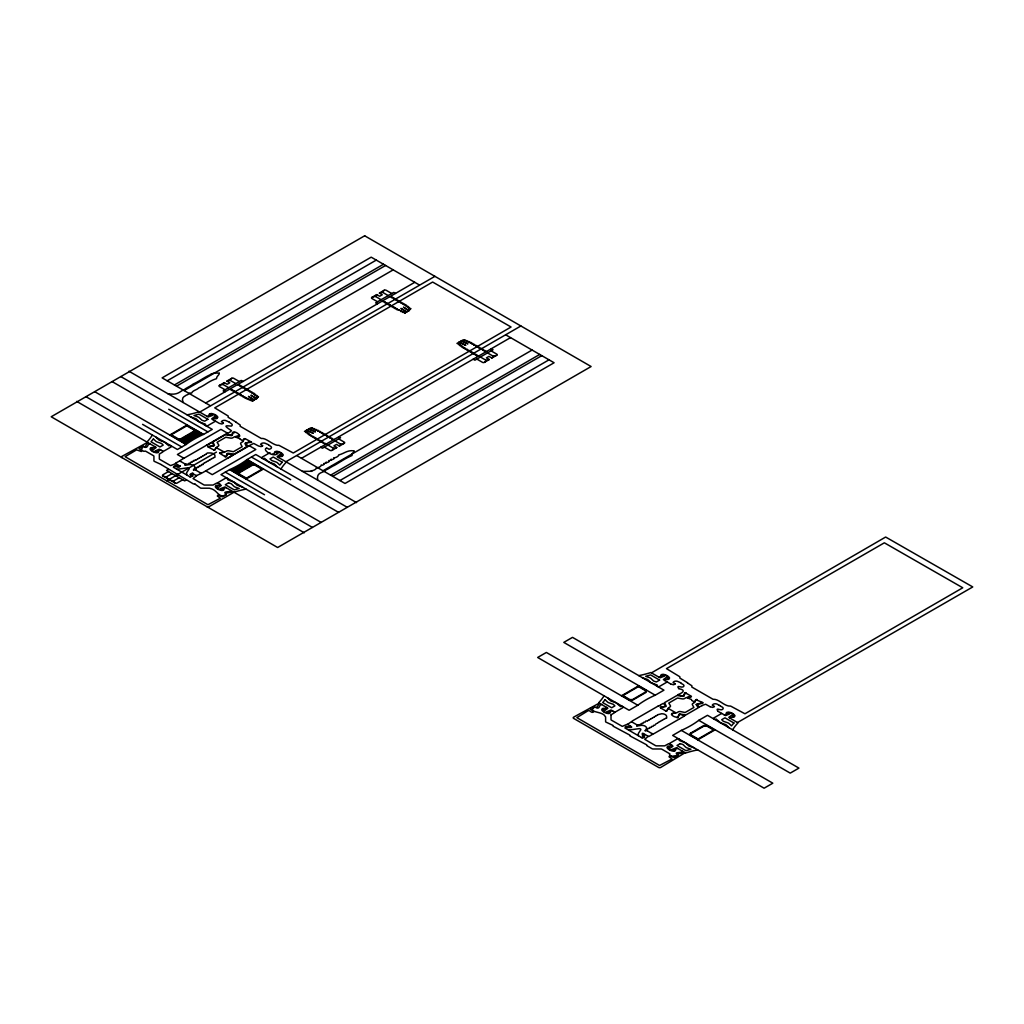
<?xml version="1.0" encoding="UTF-8"?>
<svg xmlns="http://www.w3.org/2000/svg" width="1024" height="1024" viewBox="0 0 1024 1024"><rect width="100%" height="100%" fill="white"/><g stroke="black" fill="none" stroke-linecap="round" stroke-linejoin="round"><path stroke-width="1.5" d="M714.778 730.01L707.046 725.542L703.782 725.542L690.394 733.274L690.01 735.373M207.808 446.784L214.4 450.266L216.23 447.91M251.622 442.202L245.581 438.886M225.229 456.845L226.355 456.819L227.302 454.528M235.827 421.926L228.147 417.28L228.224 416.038L214.746 407.885L432.64 282.048L511.066 327.014L293.274 452.992L278.95 445.325C273.869 446.221 266.125 437.491 261.299 438.477L240.128 426.253L240.243 425.05L235.789 422.029M687.514 682.726L679.834 678.054L679.885 676.787L666.458 668.634L884.352 542.81L962.752 587.776L744.96 713.779L730.65 706.099C724.032 706.534 719.424 698.88 713.011 699.264L691.814 687.04L691.917 685.811L687.424 682.906M183.066 402.47C180.89 396.698 185.139 396.467 186.189 395.187C189.299 394.509 188.198 392.691 191.629 393.05C192.384 390.464 197.555 389.645 198.656 387.981C205.683 384.896 209.101 380.864 216.512 378.688C216.435 376.166 219.136 375.334 219.302 373.363M317.67 480.192C316.25 471.603 322.79 473.536 326.17 469.798C328.499 469.018 332.262 466.086 334.49 465.344C340.966 461.568 345.152 458.432 352.051 455.501C351.014 452.992 353.882 453.645 353.92 451.072M219.597 453.184L224.32 452.173A2.33 1.344 0 0 0 225.357 451.827L226.56 451.136A2.33 1.344 0 0 1 229.12 450.842L233.421 451.725L242.163 446.707L240.781 444.109A2.33 1.344 0 0 1 241.28 442.637L242.47 441.933A2.33 1.344 0 0 0 243.072 441.331L244.262 439.002M696.218 704.512L696.64 704.141A2.33 1.344 0 0 1 697.677 703.795L701.376 703.232M233.011 455.066L228.224 457.882M232.102 434.368C232.026 427.046 246.502 438.784 235.661 436.672M683.789 695.155L684.685 692.941M678.106 717.517L678.989 715.302M243.174 440.973C242.176 438.541 246.502 438.682 244.582 438.643M667.098 710.643L667.917 708.698M694.874 701.76L695.693 699.814M667.034 710.464L668.019 708.339A2.33 1.344 0 0 1 668.621 707.738L669.811 707.046A2.33 1.344 0 0 0 670.31 705.562L668.8 703.066L677.478 698.035L681.984 698.829A2.33 1.344 0 0 0 684.544 698.547L685.734 697.856A2.33 1.344 0 0 1 686.784 697.51L690.47 696.934M684.864 693.696L683.866 695.821A2.33 1.344 0 0 1 683.264 696.422L676.966 695.501L664.666 702.566L666.15 706.304A2.33 1.344 0 0 1 665.114 706.65L661.414 707.226M677.926 716.762L678.925 714.624A2.33 1.344 0 0 1 679.526 714.022L686.003 714.88L698.253 707.776L696.23 704.589M695.757 699.981L694.771 702.118A2.33 1.344 0 0 1 694.17 702.72L692.966 703.411A2.33 1.344 0 0 0 692.467 704.883L693.901 707.469L685.133 712.499L680.806 711.629A2.33 1.344 0 0 0 678.246 711.91L677.056 712.602A2.33 1.344 0 0 1 676.006 712.947L672.32 713.523M213.53 445.965C212.992 439.117 209.549 444.902 206.31 445.363M245.875 442.931L247.757 446.362L253.658 443.43L258.547 446.016L261.018 446.618L262.63 445.914M188.672 463.36L190.464 463.245M190.413 462.349L192.205 462.246M192.154 461.35L193.946 461.235M193.894 460.339L195.699 460.237M198.054 467.533L196.339 467.558M199.834 466.483L198.106 466.547M201.574 465.472L199.846 465.549M203.328 464.474L201.613 464.525M185.114 464.998L185.638 464.282L179.738 460.928L175.539 463.155M193.459 469.811L194.496 468.378A4.774 2.752 0 0 0 193.459 465.37A4.774 2.752 0 0 0 188.25 464.768L185.178 465.28M636.813 725.786L637.325 725.056L631.398 721.702L627.507 724.416M645.146 730.598L646.182 729.152A4.774 2.752 0 0 0 645.146 726.157A4.774 2.752 0 0 0 639.949 725.555L636.877 726.054M207.821 446.592L212.864 446.042M251.571 442.317L246.054 442.803M611.085 714.778L614.157 712.947A1.523 0.883 0 0 0 614.157 711.706M647.373 729.741L647.859 728.602M660.71 704.742L663.411 703.334L665.51 705.946M702.029 705.766L699.098 706.982M675.162 683.994L673.587 684.762L671.014 684.147M714.406 706.624L712.704 707.392L710.234 706.79M257.83 397.146L258.47 396.659L256.32 396.237M410.291 309.133L410.931 308.634L408.806 308.224M252.774 400.87L252.25 401.267L257.843 397.402M405.235 312.845L404.71 313.242L410.304 309.376M306.637 432.09L305.997 432.576L308.147 433.011M459.11 344.064L458.458 344.55L460.608 344.986M256.333 395.994L256.973 395.52L254.861 395.123M408.794 307.968L409.446 307.494L407.309 307.072M311.923 428.25L312.461 427.84L310.592 427.955L304.499 431.424L306.65 431.859M464.397 340.224L464.934 339.814L463.053 339.93L456.973 343.411L459.11 343.834M250.778 400.013L250.253 400.397L252.774 400.602M403.251 311.987L402.726 312.371L405.248 312.576M308.122 433.267L307.494 433.728L309.645 434.163M460.582 345.242L459.955 345.702L462.106 346.138M254.835 394.842L255.488 394.368L253.35 393.946M407.296 306.816L407.949 306.342L405.837 305.946M313.92 429.107L314.458 428.698L311.949 428.518M466.381 341.082L466.918 340.672L464.397 340.467M248.794 399.155L248.269 399.539L250.79 399.744M401.28 311.104L400.73 311.514L403.264 311.718M309.619 434.419L308.979 434.88L311.181 435.264M462.08 346.394L461.453 346.854L463.654 347.238M253.338 393.69L253.99 393.216L251.699 392.934M405.798 305.664L406.451 305.19L404.134 304.87M678.054 717.606L677.133 717.811M679.949 718.618L684.659 715.904M315.904 429.965L316.454 429.568L313.92 429.35M468.365 341.939L468.915 341.542L466.406 341.35M678.118 694.554C681.139 693.478 687.526 690.227 678.848 688.704M191.603 476.006L189.76 476.71M190.234 474.253L192.64 472.922L193.472 473.83M173.76 467.187C175.757 464.678 178.445 469.504 180.339 465.933M201.101 473.523L196.506 475.584M226.304 494.592C218.342 499.098 218.022 489.984 210.214 488.461A1.523 0.883 0 0 0 209.126 488.205L201.446 488.205A1.523 0.883 0 0 1 200.358 487.949L195.11 484.198M210.893 374.451C204.365 377.165 199.014 381.555 193.203 384C189.862 386.714 187.738 386.995 184.23 389.67C179.994 390.81 178.598 395.738 167.795 393.664M640.397 724.083L641.818 724.07M642.138 723.085L643.558 723.059M643.891 722.074L645.312 722.061M645.632 721.075L647.053 721.05M649.741 728.32L648.179 728.307M651.482 727.309L649.92 727.309M653.222 726.31L651.814 726.31M654.963 725.299L653.568 725.299M157.952 451.904L153.446 451.43A1.523 0.883 0 0 1 152.358 450.803L151.309 448.525M209.933 414.387L214.438 414.861A1.523 0.883 0 0 1 215.514 415.488L216.576 417.779M223.181 489.6L218.688 489.101A1.523 0.883 0 0 1 217.613 488.474L216.55 486.195M275.354 452.16L279.859 452.634A1.523 0.883 0 0 1 280.934 453.261L281.997 455.539M609.626 712.704L605.133 712.205A1.523 0.883 0 0 1 604.058 711.59L602.995 709.299M661.619 675.162L666.125 675.648A1.523 0.883 0 0 1 667.213 676.275L668.275 678.554M674.829 750.413L670.387 749.875A1.523 0.883 0 0 1 669.299 749.261L668.25 746.97M727.04 712.934L731.546 713.421A1.523 0.883 0 0 1 732.634 714.035L733.683 716.326M151.36 448.294L153.306 449.664L156.198 447.424L76.672 401.382M216.525 417.997L215.731 418.035M216.602 485.978L218.56 487.334L221.312 485.44L217.638 482.765L225.267 478.362A1.523 0.883 0 0 1 227.43 478.362A1.523 0.883 0 0 1 227.43 479.616L233.946 482.125L236.915 485.018A1.472 0.858 0 0 0 237.414 485.312L242.598 487.13M281.882 455.808L281.126 455.795M603.046 709.082L605.005 710.451L607.885 708.211L598.682 702.758A76.416 44.122 0 0 0 604.045 695.808M668.198 678.797L666.266 677.414L663.373 679.616L670.784 684.058M668.301 746.752L670.246 748.122L672.998 746.227L669.325 743.552L676.954 739.149A1.523 0.883 0 0 1 679.117 739.149A1.523 0.883 0 0 1 679.117 740.39L685.632 742.912L688.602 745.792A1.472 0.858 0 0 0 689.114 746.086L694.285 747.904M733.632 716.544L731.686 715.174L728.794 717.376L738.01 722.867A76.416 44.122 0 0 0 732.646 729.818M246.81 398.298L246.272 398.669L248.806 398.886M399.245 310.285L401.267 310.861M231.027 389.299L230.477 389.696L232.806 390.016M232.768 390.31L232.218 390.707L234.547 391.014M239.488 385.587L240.051 385.165L237.747 384.87M234.509 391.309L233.958 391.706L236.288 392.026M241.229 386.586L241.792 386.176L239.514 385.894M236.378 392.397L235.699 392.717L238.029 393.024M242.97 387.597L243.546 387.187L241.254 386.906M238.016 393.306L237.44 393.715L239.77 394.035M244.71 388.595L245.286 388.186L242.957 387.878M239.757 394.317L239.181 394.726L241.51 395.034M246.451 389.606L247.027 389.197L244.698 388.877M241.485 395.341L240.922 395.725L243.251 396.045M248.115 390.502L248.768 390.195L246.477 389.914M243.226 396.339L242.675 396.736L244.992 397.056M249.933 391.616L250.509 391.206L248.218 390.925M244.966 397.35L244.416 397.747L246.797 398.003M251.674 392.614L252.25 392.205L249.946 391.91M383.501 301.274L382.938 301.67L385.267 301.99M385.242 302.285L384.678 302.682L387.008 302.989M391.949 297.562L392.525 297.152L390.234 296.87M386.995 303.27L386.419 303.68L388.749 304M393.69 298.56L394.266 298.15L391.936 297.83M388.877 304.358L388.173 304.691L390.49 304.998M395.43 299.571L396.006 299.162L393.677 298.842M390.477 305.28L389.914 305.69L392.23 306.01M397.171 300.57L397.747 300.16L395.443 299.866M392.205 306.304L391.654 306.701L393.984 307.021M398.912 301.581L399.488 301.171L397.184 300.877M393.946 307.315L393.395 307.699L395.725 308.019M400.653 302.579L401.229 302.17L398.938 301.888M395.686 308.314L395.136 308.71L397.466 309.03M402.394 303.59L402.97 303.181L400.666 302.886M397.427 309.325L396.877 309.722L399.258 309.978M404.134 304.602L404.71 304.179L402.419 303.91M311.155 435.558L310.605 435.955L312.934 436.275M317.862 430.835L318.438 430.426L315.904 430.221M312.922 436.557L312.346 436.966L314.675 437.274M319.603 431.846L320.179 431.424L317.85 431.117M314.662 437.555L314.086 437.965L316.416 438.285M321.344 432.845L321.92 432.435L319.59 432.115M316.403 438.566L315.827 438.976L318.157 439.283M323.085 433.856L323.661 433.446L321.357 433.139M318.118 439.59L317.568 439.974L319.898 440.294M324.826 434.854L325.402 434.445L323.098 434.15M319.859 440.589L319.309 440.986L321.638 441.293M326.579 435.866L327.142 435.456L324.864 435.174M321.6 441.6L321.05 441.984L323.379 442.304M328.32 436.864L328.896 436.454L326.579 436.16M323.354 442.598L322.79 442.995L325.12 443.315M330.061 437.875L330.637 437.466L328.346 437.184M325.107 443.597L324.531 444.006L326.31 443.981M331.802 438.874L332.378 438.464L330.048 438.157M463.616 347.533L463.066 347.93L465.395 348.25M470.323 342.81L470.899 342.4L468.39 342.208M465.357 348.544L464.806 348.941L467.136 349.248M472.077 343.821L472.64 343.411L470.323 343.091M467.123 349.53L466.547 349.939L468.877 350.259M473.818 344.819L474.394 344.41L472.077 344.115M468.851 350.554L468.288 350.95L470.618 351.258M475.482 345.728L476.134 345.421L473.818 345.114M470.592 351.565L470.029 351.949L472.358 352.269M477.299 346.829L477.875 346.419L475.584 346.138M472.346 352.55L471.77 352.96L474.099 353.28M479.04 347.84L479.616 347.43L477.286 347.11M474.074 353.574L473.51 353.958L475.84 354.278M480.781 348.838L481.357 348.429L479.066 348.147M475.814 354.573L475.264 354.97L477.581 355.29M482.522 349.85L483.098 349.44L480.806 349.158M477.555 355.584L477.005 355.981L478.771 355.955M484.262 350.861L484.838 350.438L482.534 350.144M226.202 494.669L222.31 496.806L218.048 495.142L217.318 495.974L220.339 498.214L207.936 504.717L125.12 456.691L136.563 449.856L141.325 451.507L141.99 450.662L139.021 448.64L143.117 446.31L141.261 449.882L143.77 451.328L145.51 451.11L153.472 455.693A1.523 0.883 0 0 1 153.92 456.32L153.92 460.762A1.523 0.883 0 0 0 154.368 461.389L161.088 464.461M684.928 692.672L685.696 692.659M167.206 380.8L376.282 260.096M174.426 384.973L383.501 264.256M176.512 386.176L385.587 265.472M184.128 390.579L393.203 269.862M225.088 389.786L219.43 386.522A1.344 0.781 0 0 1 219.43 385.408L224.294 382.605L227.187 384.282L229.798 382.771L226.906 381.094L231.77 378.291A1.344 0.781 0 0 1 233.677 378.291L239.347 381.555M377.562 301.76L371.891 298.496A1.344 0.781 0 0 1 371.891 297.395L376.755 294.579L379.648 296.256L382.259 294.746L379.366 293.069L384.23 290.266A1.344 0.781 0 0 1 386.138 290.266L391.808 293.53M205.67 403.008L414.746 282.304M169.754 435.008L187.174 424.947M177.485 439.475L181.133 439.258L194.522 431.526L194.522 429.632L186.79 425.178M215.501 421.197L207.872 425.6A1.523 0.883 0 0 1 205.709 425.6A1.523 0.883 0 0 1 205.709 424.358L199.194 421.837L196.224 418.944A1.472 0.858 0 0 0 195.712 418.662L190.541 416.845M120.806 376.576L212.262 429.376L203.546 434.406A90.099 52.019 0 0 0 186.125 444.467L177.421 449.498L85.978 396.698M223.398 423.27L221.837 423.987L219.238 423.334L211.699 418.893L214.579 416.627L215.654 417.971M168.307 469.44L166.566 470.438L184.678 480.896L186.419 479.898M168.499 471.552L162.918 474.778A1.472 0.858 0 0 0 162.918 475.981L175.078 482.995A1.472 0.858 0 0 0 177.178 482.995L182.746 479.782M162.688 475.802A11.341 6.554 0 0 0 166.272 476.954L172.058 473.613M166.771 480.781L216.486 452.083M166.272 476.954A11.341 6.554 0 0 0 173.402 481.062L179.187 477.722M266.394 448.09C261.632 450.202 274.829 458.189 277.888 453.184L275.379 452.467M347.251 507.315L255.795 454.515L247.091 459.546A90.099 52.019 0 0 1 229.67 469.606L220.966 474.637L312.41 527.424M269.978 452.646L262.349 457.05A1.523 0.883 0 0 0 262.349 458.304A1.523 0.883 0 0 0 264.512 458.304L268.864 462.067L273.869 463.782A1.472 0.858 0 0 1 274.368 464.064L277.517 467.059M238.323 474.598L246.426 478.835M238.694 474.381L238.694 472.486L252.096 464.755L255.744 464.538M246.054 479.066L263.462 469.005M301.478 458.317L510.554 337.613M324.378 447.104L330.048 450.381A1.344 0.781 0 0 0 331.955 450.381L336.819 447.565L333.926 445.901L336.538 444.39L339.43 446.067L344.294 443.251A1.344 0.781 0 0 0 344.294 442.15L338.624 438.886M476.838 359.078L482.509 362.355A1.344 0.781 0 0 0 484.416 362.355L489.28 359.552L486.387 357.875L488.998 356.365L491.891 358.042L496.755 355.226A1.344 0.781 0 0 0 496.755 354.125L491.098 350.861M323.021 470.758L532.096 350.054M330.637 475.162L539.712 354.445M332.723 476.365L541.798 355.648M339.942 480.538L549.018 359.821M621.44 695.795L638.861 685.734M629.171 700.25L632.819 700.032L646.208 692.301L646.208 690.419L638.477 685.952M667.187 681.971L659.558 686.387A1.523 0.883 0 0 1 657.395 686.387A1.523 0.883 0 0 1 657.395 685.133L650.88 682.624L647.91 679.731A1.472 0.858 0 0 0 647.411 679.437L642.227 677.619M637.824 705.242L629.107 710.272L537.664 657.472L546.368 652.454L637.824 705.242A90.099 52.019 0 0 1 655.232 695.194L663.949 690.163L572.506 637.363L563.789 642.394L655.232 695.194M658.01 706.138L632.358 720.947A1.523 0.883 0 0 0 632.358 722.189M661.069 707.341L660.851 708.096M685.056 693.491L686.374 693.376M666.944 710.797L665.523 710.784M690.816 696.819L691.482 696.371L686.067 693.197M671.744 713.574C669.798 714.79 675.827 718.157 677.734 716.966M695.846 699.661L703.117 702.72M671.974 713.638L671.757 714.394M701.722 703.104L701.978 702.387M679.821 718.733L654.17 733.53A1.523 0.883 0 0 1 652.006 733.53M681.357 730.381L672.653 735.411L764.109 788.211L772.813 783.181L681.357 730.381A90.099 52.019 0 0 0 698.778 720.333L707.494 715.302L798.938 768.102L790.234 773.12L698.778 720.333M721.664 713.434L714.035 717.837A1.523 0.883 0 0 0 714.035 719.078A1.523 0.883 0 0 0 716.198 719.078L720.55 722.842L725.555 724.557A1.472 0.858 0 0 1 726.067 724.851L729.216 727.846M697.741 739.84L715.162 729.779M666.483 718.195L665.6 718.259M220.058 452.787L223.795 452.198M486.579 351.45L484.288 351.168M334.118 439.475L331.827 439.194M232.435 435.085C221.376 434.099 228.326 434.432 231.437 430.682C222.349 424.73 226.202 425.779 231.373 426.099A2.957 1.702 0 0 0 231.373 423.68L229.35 422.221M226.957 453.824L233.037 454.925M206.067 454.221L204.544 454.963M204.403 455.206L202.803 455.974M202.662 456.205L201.062 456.973M200.896 457.229L199.322 457.984M199.155 458.227L197.581 458.982M197.414 459.238L195.84 459.994M188.723 464.256L185.178 464.013M213.734 457.51L214.912 457.306L214.963 455.808A4.928 2.842 0 0 0 210.035 452.954L207.27 453.005L206.298 453.952M211.981 458.522L213.619 457.83M210.24 459.533L211.84 458.765M208.499 460.531L210.138 459.853M206.758 461.542L208.397 460.851M205.018 462.541L206.618 461.786M203.277 463.552L204.877 462.784M216.41 447.77L223.872 451.853M242.97 441.126L239.834 438.822M658.189 706.061L660.698 705.037M683.034 696.064L684.019 695.898M678.771 714.56L679.757 714.394M654.221 717.03L652.762 717.76M652.429 718.042L651.021 718.758M650.688 719.04L649.267 719.77M648.947 720.051L647.526 720.768M663.782 719.27L665.306 718.618M662.042 720.282L663.526 719.539M660.301 721.28L661.786 720.55M640.282 725.069L639.066 724.915M658.56 722.291L660.045 721.562M687.411 697.446L690.765 696.973M672.026 713.485L675.379 713.011M660.109 707.123L664.141 706.611M698.842 703.846L702.682 703.322M696.435 699.392L697.267 699.661M214.464 450.138L216.333 447.552A2.33 1.344 0 0 1 216.934 446.95L218.125 446.259A2.33 1.344 0 0 0 218.624 444.787L217.088 442.304L225.779 437.248L230.298 438.054A2.33 1.344 0 0 0 232.845 437.76L234.048 437.069A2.33 1.344 0 0 1 235.085 436.723L239.411 435.328M302.413 471.373L311.782 471.296L311.258 470.733C312.998 470.989 316.902 469.043 316.237 467.866C318.016 468.122 321.818 466.176 321.216 464.986L322.586 465.229L324.186 464.256L323.699 463.552L326.502 462.976L326.195 462.118C327.104 463.04 330.368 461.581 328.678 460.685L331.482 460.109L331.162 459.238C332.083 460.173 335.334 458.701 333.658 457.805C335.514 458.086 339.034 456.141 338.637 454.938C343.962 453.824 347.264 449.792 353.92 450.854M143.296 446.336C148.301 449.997 147.149 443.392 149.965 443.699M218.483 483.264A1.523 0.883 0 0 0 216.333 483.264L213.056 485.056L204.877 485.069A1.523 0.883 0 0 1 203.789 484.813L193.062 478.579L196.685 475.674L192.653 473.728L191.616 474.509L193.088 475.904L190.336 477.03L173.376 467.251C174.874 464.051 178.176 467.264 180.339 465.664M176.922 469.299L187.072 467.917A1.523 0.883 0 0 1 188.698 468.122A1.523 0.883 0 0 1 189.043 469.056L186.65 472.704L186.65 474.918M638.861 724.902L636.851 724.787M628.621 730.086L638.771 728.704A1.523 0.883 0 0 1 640.384 728.909A1.523 0.883 0 0 1 640.73 729.843L638.336 733.478L638.336 735.693M214.528 450.278L213.824 450.01M229.184 422.042L226.432 420.838A2.957 1.702 0 0 0 222.259 420.838L221.376 421.709L223.398 422.938M175.808 463.629L170.586 465.6L159.782 459.405A1.523 0.883 0 0 1 159.334 458.778L159.36 454.054L162.47 452.173A1.523 0.883 0 0 0 162.47 450.918M657.498 715.021L656.243 715.75M655.757 716.019L654.502 716.749M657.178 723.315L658.304 722.56M655.437 724.314L656.563 723.571M682.624 696.051L678.144 694.886M680.154 714.406L684.659 715.584M666.01 711.04L660.557 707.917M224.768 456.32L226.163 456.09L227.226 453.85A2.33 1.344 0 0 1 227.827 453.248L234.304 454.106L246.541 447.014L244.941 443.366A2.33 1.344 0 0 1 245.99 443.021L250.317 441.626M601.651 704.486C598.797 704.269 600.205 710.374 595.52 707.251M645.171 734.605C640.781 734.157 648.154 738.304 641.946 737.779L625.062 728.038C624.666 724.314 630.912 728.781 630.502 726.144M641.485 737.51C645.555 739.187 638.784 729.984 645.018 734.528L648.768 736.538L652.877 734.144L647.053 730.662L645.197 730.854M268.416 444.685L265.664 443.482A2.957 1.702 0 0 0 261.478 443.482L260.595 444.352L262.63 445.594M239.68 438.656L235.533 437.043M178.022 474.24L176.371 474.086M233.318 491.827L226.138 493.158L225.946 493.888M599.283 703.104L573.645 717.158A1.523 0.883 0 0 0 573.645 718.4L658.586 767.437A1.523 0.883 0 0 0 660.736 767.437L685.146 752.704M434.906 276.339L199.744 412.096M272.55 454.118C275.955 454.925 272.538 451.226 276.851 451.277A9.267 5.35 0 0 1 283.29 455.002C282.035 458.522 277.965 454.541 278.477 457.562M285.811 461.786L520.883 325.978M160.87 449.997C157.312 449.037 160.486 453.312 156.506 452.787A9.267 5.35 0 0 1 150.016 449.062C150.144 445.939 155.686 449.088 154.957 446.592M719.27 705.357L720.269 705.805M681.024 682.918L678.118 681.613A2.957 1.702 0 0 0 673.946 681.613L673.05 682.47L675.174 683.789M194.97 484.019L193.306 483.866L161.242 464.64M685.018 752.602L677.824 753.933L677.632 754.662M658.765 677.107C662.31 677.939 658.726 674.202 663.117 674.291A9.267 5.35 0 0 1 669.555 678.003C669.222 681.267 663.987 677.786 664.742 680.563M724.186 714.88C727.744 715.712 724.16 711.974 728.55 712.064A9.267 5.35 0 0 1 734.976 715.776C734.848 718.861 729.05 715.674 730.176 718.336M737.472 722.547L972.762 586.944L885.645 537.037L651.443 672.883M612.557 710.771C609.446 709.85 611.443 714.163 608.243 713.574A9.267 5.35 0 0 1 601.702 709.85C601.882 706.522 607.181 710.08 606.605 707.341M677.811 748.454C674.893 747.597 676.506 751.834 673.485 751.245A9.267 5.35 0 0 1 666.957 747.52C667.046 744.461 672.653 747.52 671.859 745.011M207.053 416.32C210.662 417.216 207.002 413.325 211.43 413.504A9.267 5.35 0 0 1 217.869 417.229C216.845 420.71 212.39 416.819 213.056 419.789M226.125 487.667C222.554 486.733 225.741 491.021 221.811 490.47A9.267 5.35 0 0 1 215.258 486.746C215.322 483.622 221.094 486.771 220.147 484.224M595.814 707.418L597.018 707.29L599.411 703.206M609.638 712.397L607.104 711.667L610.982 709.99L615.014 712.192L622.643 707.789A1.523 0.883 0 0 0 622.643 706.547A1.523 0.883 0 0 0 620.48 706.547L616.128 702.784L611.123 701.069A1.472 0.858 0 0 1 610.624 700.774L607.475 697.779M461.542 340.762L467.917 343.846L461.056 341.043M459.238 342.093L465.818 345.293L458.752 342.374M309.082 428.787L315.443 431.872L308.595 429.069M306.765 430.118L313.357 433.306L306.278 430.4M147.584 442.33L121.958 456.371A1.523 0.883 0 0 0 121.958 457.613M234.675 432.589L233.28 432.768L232.179 435.046A2.33 1.344 0 0 1 231.578 435.648L225.306 434.714L212.979 441.792L214.464 445.53A2.33 1.344 0 0 1 213.414 445.875L209.536 446.49L209.165 447.322M144.077 446.618L145.331 446.502L147.725 442.419M727.066 713.242L729.574 713.958L725.581 715.61L718.067 711.347M223.194 489.28L220.659 488.55L224.973 487.002L304.294 532.8M674.893 750.067L672.358 749.338L676.467 747.712L685.67 752.986A76.416 44.122 0 0 1 697.715 749.888M419.098 284.813L371.2 257.165L162.125 377.869L210.022 405.53M506.189 335.104L554.099 362.752L345.024 483.469L297.114 455.808M395.482 293.427L393.741 292.416L375.629 302.874L377.37 303.885M491.29 348.736L493.03 349.734L474.906 360.205L473.165 359.194M379.494 293.146A10.074 5.811 0 0 1 382.579 292.326L388.25 295.59M487.526 352.909L493.197 356.186A9.254 5.35 0 0 0 496.755 355.226M371.891 297.395A9.254 5.35 0 0 1 375.462 296.435L381.12 299.699M480.41 357.03L486.067 360.294A10.074 5.811 0 0 0 489.165 359.475M243.021 381.453L241.28 380.442L223.155 390.899L224.896 391.91M338.816 436.762L340.557 437.76L322.445 448.23L320.704 447.219M227.021 381.171A10.074 5.811 0 0 1 230.118 380.352L235.776 383.616M335.066 440.934L340.723 444.211A9.254 5.35 0 0 0 344.294 443.251M219.43 385.408A9.254 5.35 0 0 1 222.989 384.461L228.659 387.725M327.936 445.056L333.606 448.32A10.074 5.811 0 0 0 336.691 447.501M681.216 683.405L683.072 684.467A2.957 1.702 0 0 1 683.072 686.886C681.69 688.013 675.686 684.403 678.682 688.576M719.194 705.331L717.35 704.256A2.957 1.702 0 0 0 713.165 704.256L712.282 705.126L714.406 706.445M720.448 706.048L722.291 707.11A2.957 1.702 0 0 1 722.291 709.53C720.883 710.848 714.893 706.918 717.914 711.219M266.944 448.09L269.094 449.254L270.605 448.742A2.957 1.702 0 0 0 270.605 446.336L268.582 444.877M128.922 371.213L208.154 416.96L212.467 415.411L209.984 414.707M356.544 502.63L277.12 456.666L280 454.4L281.075 455.731M710.016 706.701L705.626 704.23L702.106 705.472M687.219 697.818L691.494 699.52M691.699 700.403L694.221 701.862M168.717 409.267L207.898 431.898M251.443 457.037L290.637 479.654M112.102 381.606L203.546 434.406M247.091 459.546L338.547 512.346M255.36 464.755L263.091 469.222M668.57 708.595L675.571 712.627M170.138 434.79L177.856 439.258M621.824 695.578L629.555 700.032M698.125 739.622L690.394 735.155L690.394 733.274M94.682 391.667L186.125 444.467M229.67 469.606L321.126 522.406M142.579 424.346L181.773 446.976M225.318 472.115L264.512 494.746M183.936 458.278L177.395 454.515L220.941 429.376L227.482 433.139L180.672 460.16A1.523 0.883 0 0 0 180.672 461.414M205.734 470.874L212.275 474.65L255.821 449.498L249.28 445.734L202.483 472.755A1.523 0.883 0 0 1 200.32 472.755M178.854 465.382L175.539 463.462M226.304 494.093C221.018 490.906 231.36 492.467 231.04 490.509M677.926 754.829C672.486 751.526 681.843 753.472 682.688 751.27M195.853 470.17L196.16 467.814M178.368 475.238L178.176 474.419M648.166 736.346L644.762 739.354L655.488 745.6A1.523 0.883 0 0 0 656.563 745.856L664.742 745.843L668.019 744.038A1.523 0.883 0 0 1 670.182 744.038M625.536 728.307C625.408 726.438 634.88 728.717 630.643 726.234L627.264 724.275L622.285 726.374L611.469 720.192A1.523 0.883 0 0 1 611.021 719.565L611.021 714.944M661.67 675.494L664.154 676.198L660.058 677.824L650.854 672.538A76.416 44.122 0 0 1 638.797 675.635M233.37 491.853L233.344 492.621L209.05 506.65A1.523 0.883 0 0 1 206.886 506.65M409.293 310.592L403.43 307.174L408.806 310.874M406.976 311.923L400.934 308.378L406.49 312.205M256.832 398.618L250.957 395.2L256.346 398.899M254.515 399.949L248.461 396.403L254.029 400.23M646.899 745.715L652.058 748.723A1.523 0.883 0 0 0 653.133 748.979L660.826 748.979A1.523 0.883 0 0 1 661.901 749.235L669.862 753.843L669.491 754.854L671.949 756.275L678.118 755.354L674.061 757.594L669.734 755.93L669.005 756.762L672.026 759.002L659.571 765.478L576.858 717.645L588.07 710.72C589.901 709.965 591.181 713.037 593.011 712.282C596.864 710.618 583.629 708.813 594.534 707.136C586.714 712.947 603.021 710.963 605.158 716.48A1.523 0.883 0 0 1 605.606 717.107L605.606 721.549A1.523 0.883 0 0 0 606.054 722.163L612.902 725.338M193.498 470.08L195.354 469.888L201.126 473.229M157.952 451.61L155.418 450.88L159.283 449.216L163.328 451.418L170.957 447.014A1.523 0.883 0 0 0 170.957 445.76A1.523 0.883 0 0 0 168.794 445.76L164.442 441.997L159.437 440.282A1.472 0.858 0 0 1 158.925 439.987L155.776 437.005M190.259 474.534L191.629 475.738M210.957 374.131L214.182 373.03L219.302 373.146M613.005 726.144L629.837 735.117M646.784 744.896L629.926 735.898M697.28 704.512L699.072 706.944M657.946 714.662L661.722 713.741A4.928 2.842 0 0 1 666.65 716.582L666.65 717.952M219.597 453.235L225.203 456.717M647.322 729.907L647.322 730.637M254.054 463.578A90.099 52.019 0 0 1 252.454 464.755M238.694 472.704A90.099 52.019 0 0 1 236.634 473.626M252.659 462.771A90.099 52.019 0 0 1 235.251 472.819M251.277 461.965A90.099 52.019 0 0 1 233.856 472.013M249.882 461.158A90.099 52.019 0 0 1 232.461 471.219M248.486 460.352A90.099 52.019 0 0 1 231.066 470.413M382.579 292.326A9.254 5.35 0 0 1 384.23 290.266M375.462 296.435A10.074 5.811 0 0 1 376.883 294.656M230.118 380.352A9.254 5.35 0 0 1 231.77 378.291M222.989 384.461A10.074 5.811 0 0 1 224.41 382.682M486.067 360.294A9.254 5.35 0 0 1 484.416 362.355M493.197 356.186A10.074 5.811 0 0 1 491.776 357.965M333.606 448.32A9.254 5.35 0 0 1 331.955 450.381M340.723 444.211A10.074 5.811 0 0 1 339.302 445.99M280.947 469.043A76.416 44.122 0 0 1 286.31 462.08M233.971 492.198A76.416 44.122 0 0 1 246.029 489.101M175.398 483.136A11.341 6.554 0 0 1 173.402 481.062M199.155 411.763A76.416 44.122 0 0 1 187.11 414.861M152.358 435.021A76.416 44.122 0 0 1 146.982 441.984M184.73 443.661A90.099 52.019 0 0 1 202.15 433.6M183.334 442.854A90.099 52.019 0 0 1 200.755 432.794M181.952 442.048A90.099 52.019 0 0 1 199.36 432M180.557 441.242A90.099 52.019 0 0 1 197.978 431.194M179.162 440.448A90.099 52.019 0 0 1 180.774 439.258M194.522 431.309A90.099 52.019 0 0 1 196.582 430.387M153.421 438.95L151.002 441.792L159.974 446.976L163.2 445.12L161.613 443.52L157.338 442.048A4.736 2.726 0 0 1 155.712 441.126L153.421 438.95M282.214 462.221L279.795 465.062L277.504 462.886A4.736 2.726 0 0 0 275.878 461.965L271.616 460.493L270.029 458.893L273.242 457.037L282.214 462.221M605.12 699.738L602.688 702.579L611.661 707.763L614.886 705.894L613.299 704.294L609.024 702.835A4.736 2.726 0 0 1 607.398 701.901L605.12 699.738M733.914 722.995L731.482 725.85L729.203 723.674A4.736 2.726 0 0 0 727.578 722.739L723.302 721.28L721.715 719.68L724.941 717.811L733.914 722.995M364.672 235.789L51.2 416.768L277.645 547.507L591.117 366.528L364.672 235.789M186.79 425.818L171.251 434.79L178.189 438.797L180.8 438.797L193.728 431.334L193.728 429.824L186.79 425.818M207.898 419.302L204.672 421.171L201.907 420.25L199.36 417.792A4.736 2.726 0 0 0 197.76 416.845L193.997 415.526L198.925 414.131L207.898 419.302M252.416 465.216L239.488 472.678L239.488 474.189L246.426 478.195L261.978 469.222L255.027 465.216L252.416 465.216M228.544 482.842L225.318 484.71L234.291 489.882L239.219 488.486L235.456 487.168A4.736 2.726 0 0 1 233.856 486.234L231.309 483.763L228.544 482.842M638.477 686.592L622.938 695.578L629.875 699.584L632.486 699.584L645.414 692.109L645.414 690.611L638.477 686.592M659.584 680.09L656.371 681.946L653.594 681.037L651.059 678.566A4.736 2.726 0 0 0 649.446 677.632L645.683 676.314L650.624 674.906L659.584 680.09M704.102 726.003L691.174 733.466L691.174 734.976L698.125 738.982L713.664 730.01L706.726 726.003L704.102 726.003M680.23 743.629L677.005 745.485L685.978 750.669L690.918 749.261L687.155 747.942A4.736 2.726 0 0 1 685.542 747.008L683.008 744.538L680.23 743.629"/></g></svg>
